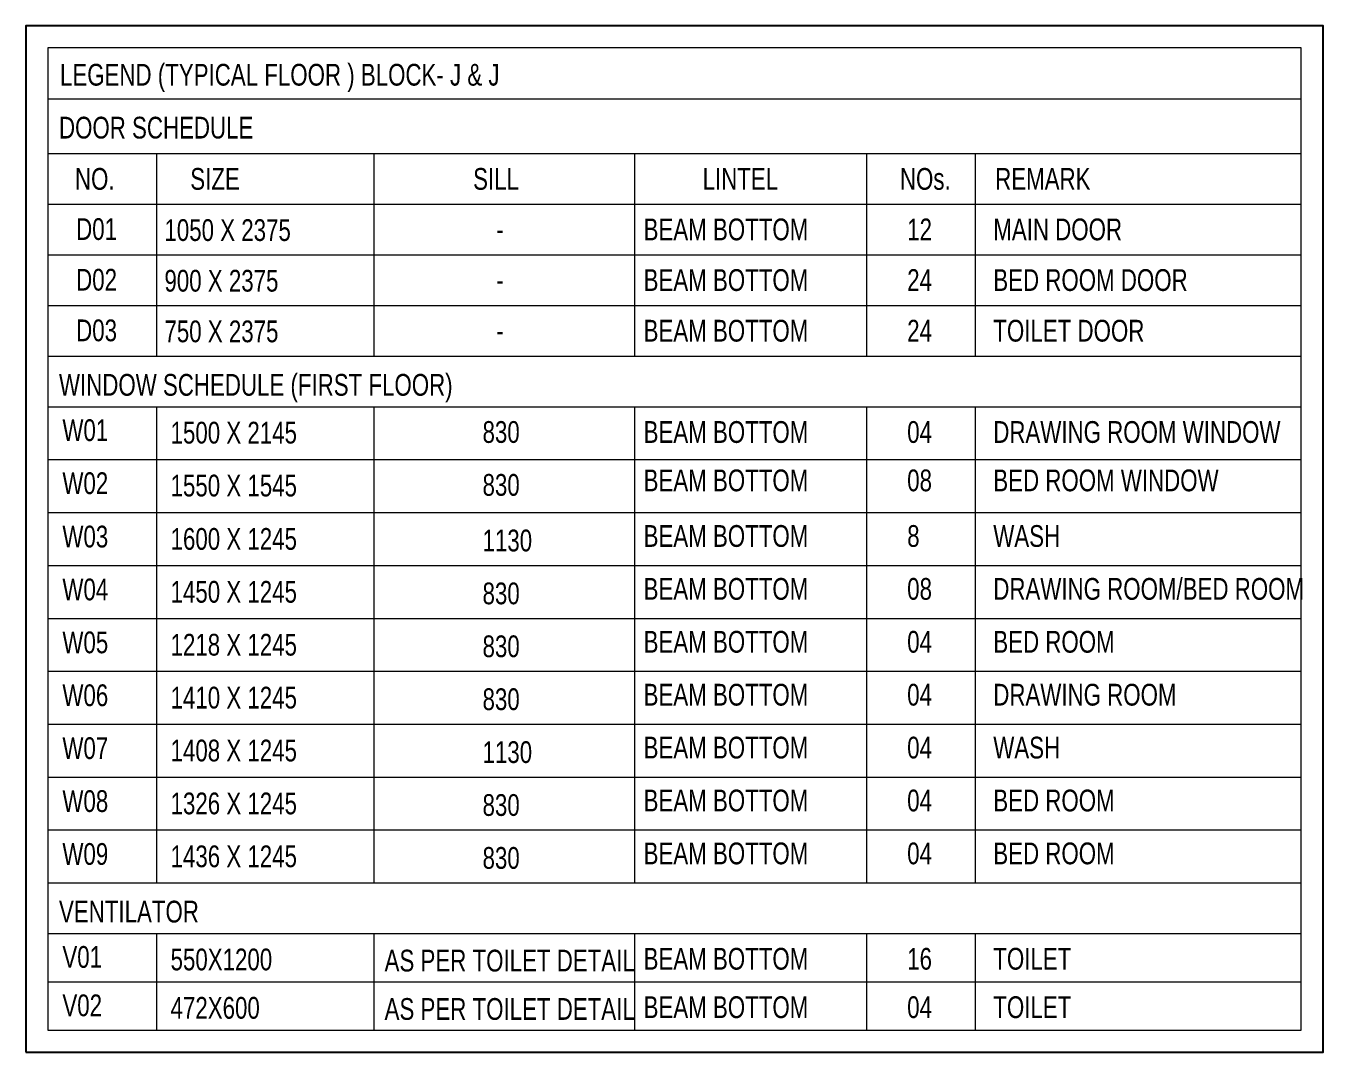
# Model space of a CAD drawing. Header units: inches. Extents: x 785882 to 928568, y 496782 to 576896.
# Drawn here: x 863195 to 872145, y 569818 to 576896 of the extents above; entities that cross this region are included whole.
import ezdxf

# ---------------------------------------------------------------- set-up
doc = ezdxf.new("R2010")
doc.units = ezdxf.units.IN
doc.header["$LTSCALE"] = 750
doc.header["$MEASUREMENT"] = 0
doc.layers.add('a-Text1-Labels-MSA', color=7, linetype='Continuous', lineweight=13)
doc.styles.add('arial unicode', font='swisscl.ttf', dxfattribs={"height": 165})

msp = doc.modelspace()

# ---------------------------------------------------------------- linework, layer by layer
at = {"layer": 'a-Text1-Labels-MSA'}
for p, q in [((863345.3, 576394.1), (871995.3, 576394.1)), ((863345.3, 576016.5), (871995.3, 576016.5)), ((864095.3, 576016.5), (864095.3, 574619)), ((865595.6, 576016.5), (865595.6, 574619)), ((867395.3, 576016.5), (867395.3, 574619)), ((868995.3, 576016.5), (868995.3, 574619)), ((869745.3, 576016.5), (869745.3, 574619)), ((863345.3, 575667.1), (871995.3, 575667.1)), ((863345.3, 575317.7), (871995.3, 575317.7)), ((863345.3, 574968.3), (871995.3, 574968.3)), ((863345.3, 574619), (871995.3, 574619)), ((863345.3, 574619), (871995.3, 574619)), ((863345.3, 574269.6), (871995.3, 574269.6)), ((864095.3, 574269.6), (864095.3, 570985.2)), ((865595.6, 574269.6), (865595.6, 570985.2)), ((867395.3, 574269.6), (867395.3, 570985.2)), ((868995.3, 574269.6), (868995.3, 570985.2)), ((869745.3, 574269.6), (869745.3, 570985.2)), ((863345.3, 573904.6), (871995.3, 573904.6)), ((863345.3, 573539.7), (871995.3, 573539.7)), ((863345.3, 573174.8), (871995.3, 573174.8)), ((863345.3, 572809.9), (871995.3, 572809.9)), ((863345.3, 572444.9), (871995.3, 572444.9)), ((863345.3, 572080), (871995.3, 572080)), ((863345.3, 571715.1), (871995.3, 571715.1)), ((863345.3, 571350.1), (871995.3, 571350.1)), ((863345.3, 570985.2), (871995.3, 570985.2)), ((863345.3, 570635.8), (871995.3, 570635.8)), ((864095.3, 570635.8), (864095.3, 569968.2)), ((865595.6, 570635.8), (865595.6, 569968.2)), ((867395.3, 570635.8), (867395.3, 569968.2)), ((868995.3, 570635.8), (868995.3, 569968.2)), ((869745.3, 570635.8), (869745.3, 569968.2)), ((863345.3, 570302), (871995.3, 570302))]:
    msp.add_line(p, q, dxfattribs=at)
msp.add_lwpolyline([(871995.3, 569968.2), (871995.3, 576746.3), (863345.3, 576746.3), (863345.3, 569968.2), (871995.3, 569968.2)], dxfattribs=at)
at = {"layer": 'Defpoints', "color": 1}
msp.add_lwpolyline([(863195.3, 569818.2), (872145.3, 569818.2), (872145.3, 576896.3), (863195.3, 576896.3)], close=True, dxfattribs=at)

# ---------------------------------------------------------------- texts
at = {"layer": 'a-Text1-Labels-MSA', "style": 'arial unicode'}
for s, p in [('LEGEND (TYPICAL FLOOR ) BLOCK- J & J', (863430.1, 576484.8)), ('DOOR SCHEDULE ', (863423.3, 576119.8)), ('NO.', (863533.6, 575766.4)), ('SIZE', (864329.2, 575766.4)), ('SILL', (866280.8, 575766.4)), ('LINTEL', (867864.3, 575766.4)), ('NOs.', (869225.7, 575766.4)), ('REMARK', (869883, 575766.4)), ('D01', (863541.7, 575420.2)), ('1050 X 2375', (864150.9, 575413.2)), ('BEAM BOTTOM', (867457.1, 575417.8)), ('12', (869275.9, 575417.8)), ('MAIN DOOR', (869870, 575417.8)), ('-', (866440.5, 575417.8)), ('D02', (863541.7, 575070.8)), ('BEAM BOTTOM', (867457.1, 575068.5)), ('24', (869275.9, 575068.5)), ('BED ROOM DOOR', (869870, 575068.5)), ('900 X 2375', (864150.9, 575063.8)), ('-', (866440.5, 575068.5)), ('D03', (863541.7, 574721.5)), ('750 X 2375', (864150.9, 574714.5)), ('BEAM BOTTOM', (867457.1, 574719.1)), ('24', (869275.9, 574719.1)), ('TOILET DOOR', (869870, 574719.1)), ('-', (866440.5, 574719.1)), ('WINDOW SCHEDULE (FIRST FLOOR)', (863423.3, 574345.7)), ('W01', (863446.9, 574032.9)), ('1500 X 2145', (864193.2, 574015.7)), ('830', (866345.7, 574020.3)), ('BEAM BOTTOM', (867457.1, 574020.3)), ('04', (869275.9, 574020.3)), ('DRAWING ROOM WINDOW', (869870, 574020.3)), ('W02', (863446.9, 573667.2)), ('1550 X 1545', (864193.2, 573650.8)), ('830', (866345.7, 573655.4)), ('BEAM BOTTOM', (867457.1, 573686.5)), ('08', (869275.9, 573686.5)), ('BED ROOM WINDOW', (869870, 573686.5)), ('W03', (863446.9, 573299)), ('1600 X 1245', (864193.2, 573282.8)), ('BEAM BOTTOM', (867457.1, 573303)), ('8', (869275.9, 573303)), ('WASH', (869870, 573303)), ('1130', (866345.7, 573271.9)), ('W04', (863446.9, 572934.1)), ('1450 X 1245', (864193.2, 572917.9)), ('BEAM BOTTOM', (867457.1, 572938.1)), ('08', (869275.9, 572938.1)), ('DRAWING ROOM/BED ROOM', (869870, 572938.1)), ('830', (866345.7, 572907)), ('W05', (863446.9, 572569.1)), ('BEAM BOTTOM', (867457.1, 572573.1)), ('04', (869275.9, 572573.1)), ('BED ROOM', (869870, 572573.1)), ('1218 X 1245', (864193.2, 572553)), ('830', (866345.7, 572542)), ('W06', (863446.9, 572204.2)), ('BEAM BOTTOM', (867457.1, 572208.2)), ('04', (869275.9, 572208.2)), ('DRAWING ROOM', (869870, 572208.2)), ('1410 X 1245', (864193.2, 572188)), ('830', (866345.7, 572177.1)), ('BEAM BOTTOM', (867457.1, 571843.3)), ('04', (869275.9, 571843.3)), ('WASH', (869870, 571843.3)), ('W07', (863446.9, 571839.3)), ('1408 X 1245', (864193.2, 571823.1)), ('1130', (866345.7, 571812.2)), ('W08', (863446.9, 571474.3)), ('1326 X 1245', (864193.2, 571458.2)), ('830', (866345.7, 571447.2)), ('BEAM BOTTOM', (867457.1, 571478.3)), ('04', (869275.9, 571478.3)), ('BED ROOM', (869870, 571478.3)), ('W09', (863446.9, 571109.4)), ('1436 X 1245', (864193.2, 571093.2)), ('830', (866345.7, 571082.3)), ('BEAM BOTTOM', (867457.1, 571113.4)), ('04', (869275.9, 571113.4)), ('BED ROOM', (869870, 571113.4)), ('VENTILATOR', (863423.3, 570711.9)), ('V01', (863446.9, 570399.2)), ('550X1200', (864193.2, 570381.9)), ('AS PER TOILET DETAIL ', (865669.9, 570374.1)), ('BEAM BOTTOM', (867457.1, 570386.6)), ('16', (869275.9, 570386.6)), ('TOILET', (869870, 570386.6)), ('V02', (863446.9, 570065.3)), ('BEAM BOTTOM', (867457.1, 570052.7)), ('04', (869275.9, 570052.7)), ('TOILET', (869870, 570052.7)), ('472X600', (864193.2, 570048.1)), ('AS PER TOILET DETAIL ', (865669.9, 570040.3))]:
    msp.add_text(s, height=150, dxfattribs=at).set_placement(p)

doc.saveas('drawing.dxf')
